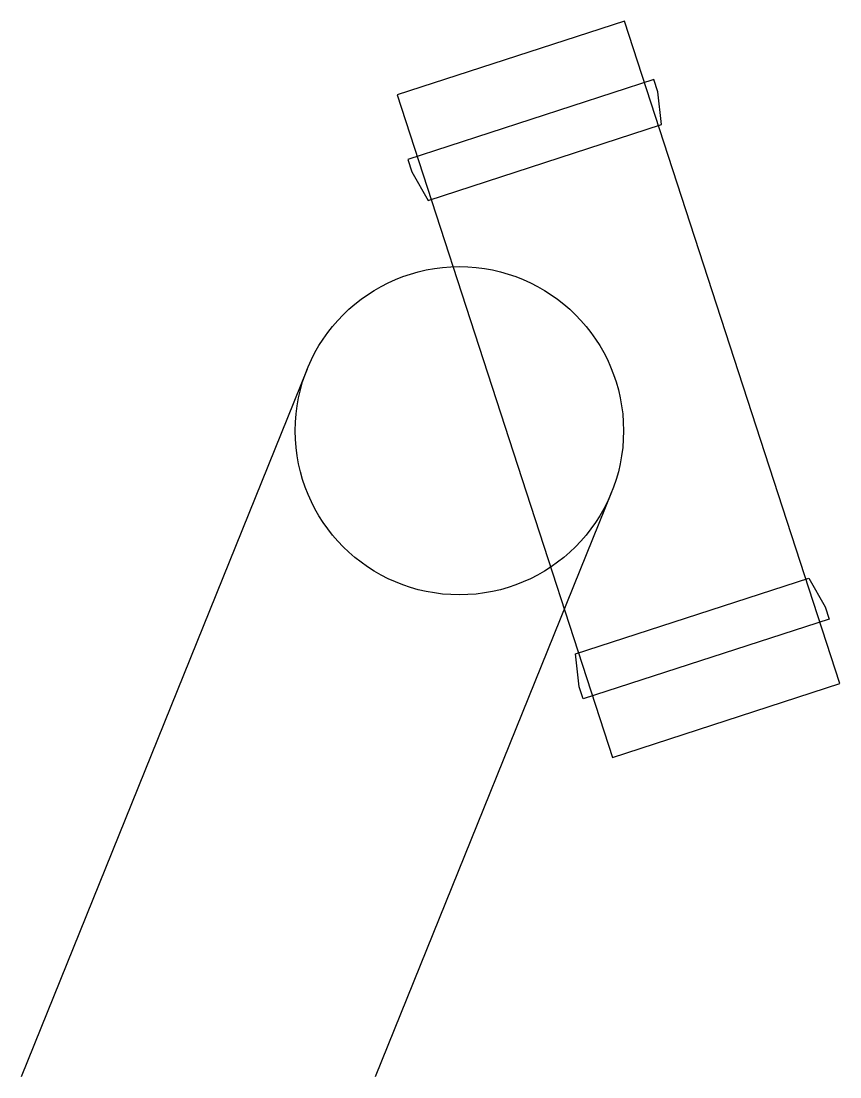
# Model space of a CAD drawing. Extents: x -68 to 59, y 0 to 163.
import ezdxf

# ---------------------------------------------------------------- set-up
doc = ezdxf.new("R2010")
doc.units = 0
doc.layers.get('0').update_dxf_attribs({"linetype": 'continuous'})

# ---------------------------------------------------------------- blocks, each defined once
blk = doc.blocks.new('SKETCH020')
at = {"color": 7}
for points in [[(-9.63, 151.97), (23.68, 49.44), (58.87, 60.88), (25.56, 163.4)], [(-7.35, 140.09), (-4.85, 135.65), (31.29, 147.39), (30.69, 152.45), (30.08, 154.35), (-7.97, 141.99)], [(19.17, 58.49), (18.55, 60.39), (17.95, 65.46), (54.09, 77.2), (56.59, 72.75), (57.21, 70.85)]]:
    blk.add_lwpolyline(points, close=True, dxfattribs=at)
for points in [[(-23.55, 109.52), (-67.8, 0)], [(23.55, 90.48), (-13.01, 0)]]:
    blk.add_lwpolyline(points, dxfattribs=at)
blk.add_circle((0, 100), 25.4, dxfattribs=at)

msp = doc.modelspace()

# ---------------------------------------------------------------- block references
at = {"color": 7}
msp.add_blockref('SKETCH020', (0, 0), dxfattribs=at)

doc.saveas('drawing.dxf')
